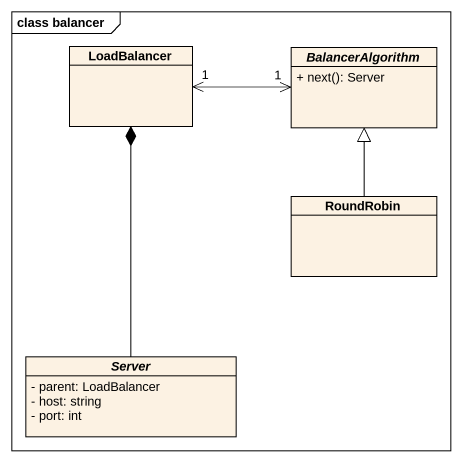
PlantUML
@startuml
mainframe class balancer
hide circle
hide empty members
skinparam classAttributeIconSize 0
class LoadBalancer
abstract class BalancerAlgorithm {
  + next(): Server
}
class RoundRobin
abstract class Server {
  - parent: LoadBalancer
  - host: string
  - port: int
}
BalancerAlgorithm "1" <-left-> "1" LoadBalancer
RoundRobin -up-|> BalancerAlgorithm
Server -up-* LoadBalancer
@enduml
